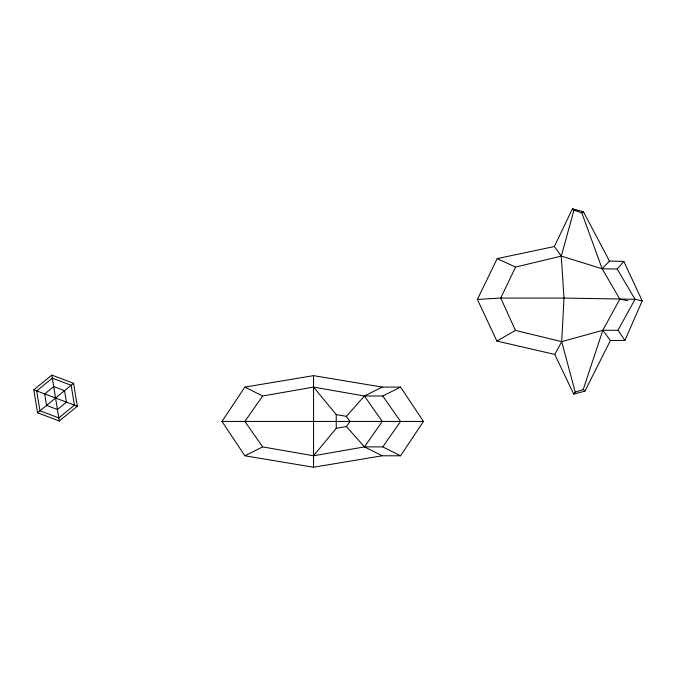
<?xml version="1.0" encoding="UTF-8"?>
<svg xmlns="http://www.w3.org/2000/svg" width="676" height="676" viewBox="0 0 676 676"><rect width="100%" height="100%" fill="white"/><g stroke="black" fill="none" stroke-linecap="round" stroke-linejoin="round"><path stroke-width="1.01" d="M573.704 394.125L575.234 392.097L561.714 341.634L563.987 298.082L561.283 256.103L573.975 210.151L572.462 208.766L554.337 246.546L497.206 258.595L477.374 299.417L496.877 341.059L554.785 354.435L573.704 394.125L584.926 391.125L610.42 340.493L624.92 340.417L642.2 300.845L623.821 261.392L609.482 261.071L602.139 268.761L561.283 256.103L515.543 267.079L497.206 258.595M575.234 392.097L583.211 389.57L602.806 330.294L619.85 299.147L602.139 268.761L581.799 212.83L573.975 210.151M515.543 267.079L500.755 298.057L515.458 330.429L561.714 341.634L602.806 330.294L617.991 330.268L624.92 340.417M554.785 354.435L561.714 341.634M617.991 330.268L635.026 299.282L617.205 269.048L602.139 268.761M221.965 421.444L244.864 387.094L313.554 375.645L382.244 387.094L400.564 387.094L423.463 421.444L400.564 455.785L382.244 455.785L313.554 467.234L244.864 455.785L221.965 421.444L423.463 421.444M400.564 387.094L382.751 396.001L364.44 396.001L313.554 387.094L262.668 396.001L244.864 421.444L262.668 446.887L313.554 455.785L364.44 446.887L382.751 446.887L400.564 455.785M313.554 455.785L336.234 428.314L346.408 426.531L349.974 421.444L346.408 416.357L336.234 414.574L313.554 387.094M382.244 455.785L364.44 446.887L382.244 421.444L364.44 396.001L382.244 387.094M382.751 446.887L400.564 421.444L382.751 396.001M617.205 269.048L623.821 261.392M346.408 416.357L364.44 396.001M33.8 389.807L51.807 375.079L73.566 383.3L77.326 406.259L59.319 420.996L37.56 412.766L33.8 389.807L77.326 406.259M37.56 412.766L73.566 383.3M581.799 212.83L583.456 211.799L609.482 261.071M496.877 341.059L515.458 330.429M244.864 455.785L262.668 446.887M477.374 299.417L500.755 298.057L563.987 298.082L635.026 299.282L642.2 300.845M619.85 299.147L627.953 300.719M572.462 208.766L583.456 211.799M244.864 387.094L262.668 396.001M583.211 389.57L584.926 391.125M346.408 426.531L364.44 446.887M602.806 330.294L610.42 340.493M554.337 246.546L561.283 256.103M51.807 375.079L59.319 420.996M336.234 414.574L336.234 428.314M313.554 375.645L313.554 467.234M52.305 378.154L36.715 390.914L39.968 410.797L58.812 417.92L74.411 405.161L71.149 385.278L52.305 378.154M53.683 386.554L44.684 393.922L46.559 405.406L57.443 409.512L66.442 402.152L64.566 390.669L53.683 386.554"/></g></svg>
